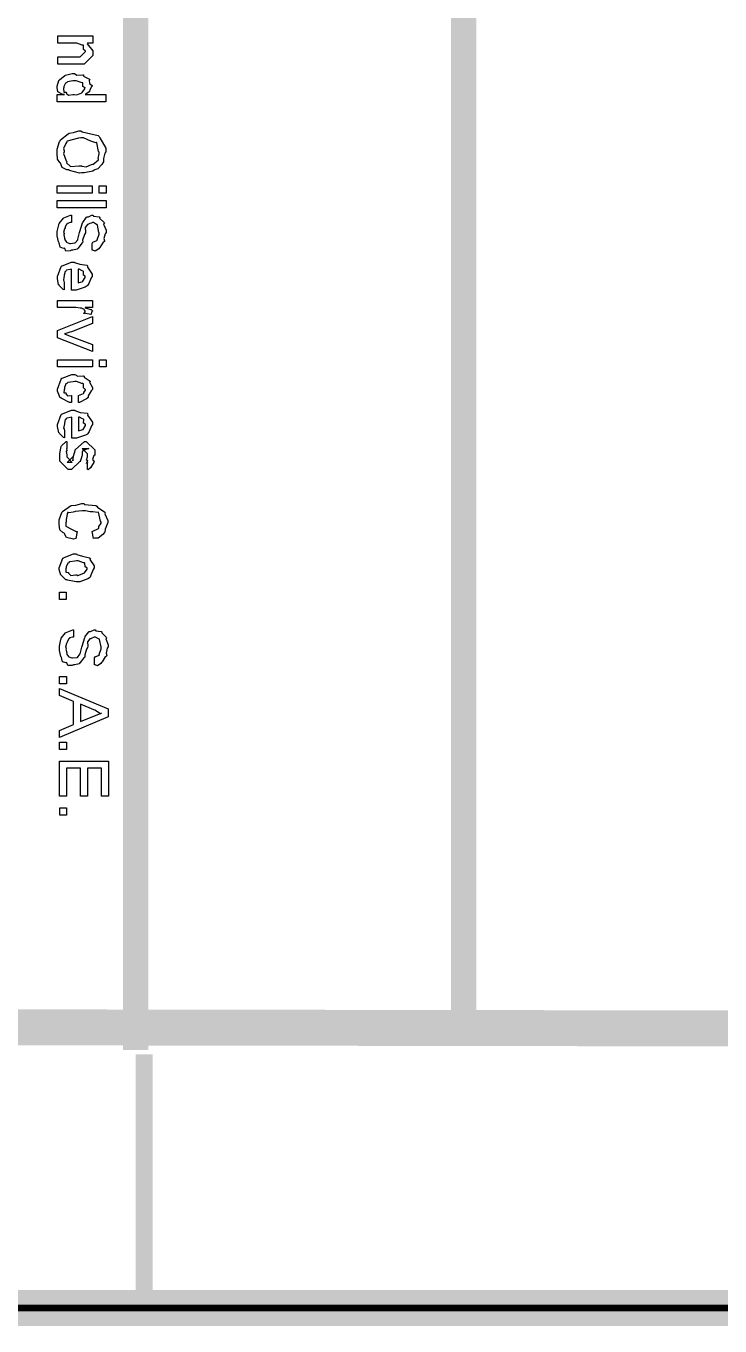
# Model space of a CAD drawing. Extents: x 0.1 to 11.6, y 0.3 to 16.2.
# Drawn here: x 1.792 to 2.339, y 0.296 to 1.32 of the extents above; entities that cross this region are included whole.
import ezdxf

# ---------------------------------------------------------------- set-up
doc = ezdxf.new("R2010")
doc.units = 0
doc.header["$MEASUREMENT"] = 0

msp = doc.modelspace()

# ---------------------------------------------------------------- linework, layer by layer
at = {"color": 0, "const_width": 0.00521}
msp.add_lwpolyline([(0.155, 16.22), (11.57, 16.22), (11.57, 0.31), (0.155, 0.31), (0.155, 16.22)], close=True, dxfattribs=at)
at = {"color": 0}
for points, const_width in [([(1.87831, 0.51335), (1.87831, 4.18001)], 0.02), ([(2.13667, 0.53), (2.13667, 4.18001)], 0.02), ([(11.315, 0.51666), (0.39833, 0.53331)], 0.02833), ([(1.88499, 0.50998), (1.88499, 0.31)], 0.01333), ([(11.57, 0.31), (0.155, 0.31)], 0.02833)]:
    msp.add_lwpolyline(points, dxfattribs=dict(at, const_width=const_width))
for points in [[(1.81685, 1.31245), (1.8444, 1.31245), (1.8444, 1.3068), (1.84028, 1.3068), (1.84017, 1.30615), (1.8444, 1.30078), (1.8444, 1.29899), (1.8444, 1.29704), (1.83768, 1.29031), (1.83333, 1.29031), (1.81685, 1.29031), (1.81685, 1.29595), (1.83203, 1.29595), (1.83442, 1.29595), (1.83876, 1.30029), (1.83876, 1.30072), (1.8386, 1.30067), (1.83729, 1.30181), (1.83729, 1.30479), (1.83703, 1.30507), (1.83621, 1.30528), (1.83192, 1.3068), (1.83051, 1.3068), (1.81685, 1.3068), (1.81685, 1.31245)], [(1.81635, 1.26628), (1.82221, 1.26628), (1.82096, 1.26622), (1.81706, 1.26828), (1.81635, 1.2717), (1.81635, 1.27279), (1.81635, 1.27279), (1.81776, 1.2774), (1.81808, 1.27778), (1.81819, 1.27789), (1.82232, 1.28125), (1.82286, 1.28147), (1.82286, 1.28147), (1.82824, 1.28277), (1.83003, 1.28277), (1.83003, 1.28277), (1.83203, 1.28147), (1.83664, 1.2819), (1.83718, 1.28168), (1.83712, 1.28087), (1.84185, 1.27843), (1.84218, 1.27799), (1.84174, 1.27762), (1.84196, 1.27507), (1.84392, 1.27338), (1.84392, 1.27279), (1.84326, 1.27203), (1.84179, 1.26926), (1.84239, 1.2691), (1.84239, 1.2691), (1.84158, 1.26845), (1.83908, 1.26649), (1.8386, 1.26639), (1.83849, 1.26628), (1.85476, 1.26628), (1.85476, 1.26063), (1.81635, 1.26063), (1.81635, 1.26628)], [(1.83003, 1.27713), (1.82867, 1.27696), (1.82465, 1.27642), (1.82394, 1.27583), (1.82374, 1.27561), (1.82297, 1.27534), (1.82178, 1.27262), (1.82178, 1.2717), (1.8215, 1.27094), (1.82156, 1.26818), (1.8234, 1.26807), (1.82374, 1.2678), (1.82362, 1.26747), (1.82525, 1.26573), (1.82867, 1.26628), (1.82981, 1.26628), (1.82981, 1.26628), (1.83182, 1.266), (1.83578, 1.26774), (1.8361, 1.26801), (1.8361, 1.26801), (1.83826, 1.27078), (1.83826, 1.2717), (1.83811, 1.27165), (1.83675, 1.27252), (1.83664, 1.27539), (1.83632, 1.27561), (1.83544, 1.27577), (1.83137, 1.27713), (1.83003, 1.27713)], [(1.83507, 1.23768), (1.83621, 1.23698), (1.84874, 1.23389), (1.84961, 1.23313), (1.84999, 1.23204), (1.85482, 1.2239), (1.85482, 1.22119), (1.854, 1.22011), (1.85286, 1.21593), (1.85281, 1.21316), (1.85243, 1.21251), (1.85157, 1.21126), (1.84847, 1.20774), (1.84619, 1.20698), (1.84549, 1.20665), (1.84463, 1.20589), (1.83778, 1.2047), (1.8355, 1.2047), (1.8341, 1.20443), (1.82607, 1.20654), (1.82531, 1.20687), (1.82411, 1.20682), (1.82032, 1.20866), (1.81896, 1.21208), (1.81858, 1.21273), (1.81847, 1.21273), (1.81668, 1.21544), (1.8164, 1.21978), (1.8164, 1.22119), (1.8164, 1.22336), (1.81836, 1.22922), (1.81879, 1.22987), (1.81901, 1.23047), (1.82497, 1.23541), (1.82574, 1.23573), (1.82574, 1.23573), (1.82915, 1.23638), (1.83356, 1.23768), (1.83507, 1.23768)], [(1.83507, 1.23204), (1.83317, 1.23182), (1.82433, 1.22955), (1.824, 1.229), (1.82324, 1.22781), (1.8214, 1.22385), (1.82183, 1.2219), (1.82183, 1.22119), (1.82135, 1.21994), (1.82362, 1.21392), (1.824, 1.21338), (1.82383, 1.21257), (1.82704, 1.20947), (1.83356, 1.21012), (1.83572, 1.21012), (1.83583, 1.20974), (1.83919, 1.20942), (1.84343, 1.21121), (1.84418, 1.21142), (1.8444, 1.21126), (1.8489, 1.2149), (1.84896, 1.21533), (1.84864, 1.21577), (1.84939, 1.21967), (1.84939, 1.22098), (1.84896, 1.2213), (1.84776, 1.22824), (1.84744, 1.22879), (1.84694, 1.22835), (1.84293, 1.2296), (1.83703, 1.23204), (1.83507, 1.23204)], [(1.81651, 1.19423), (1.84407, 1.19423), (1.84407, 1.18858), (1.81651, 1.18858), (1.81651, 1.19423)], [(1.8495, 1.19423), (1.85493, 1.19423), (1.85493, 1.18858), (1.8495, 1.18858), (1.8495, 1.19423)], [(1.81651, 1.18267), (1.85493, 1.18267), (1.85493, 1.17703), (1.81651, 1.17703), (1.81651, 1.18267)], [(1.82758, 1.17111), (1.82758, 1.16547), (1.82676, 1.16531), (1.82443, 1.16477), (1.82454, 1.16444), (1.82454, 1.16439), (1.82383, 1.16417), (1.82269, 1.16167), (1.8226, 1.16135), (1.82215, 1.16043), (1.82129, 1.1575), (1.82194, 1.15685), (1.82194, 1.15658), (1.82156, 1.15581), (1.82226, 1.15299), (1.82237, 1.15267), (1.82215, 1.15234), (1.82374, 1.15001), (1.82389, 1.14985), (1.82389, 1.14985), (1.82617, 1.14898), (1.82693, 1.14898), (1.82693, 1.14898), (1.83014, 1.14936), (1.8304, 1.14941), (1.83062, 1.14947), (1.83263, 1.15186), (1.83279, 1.15223), (1.83279, 1.15223), (1.8341, 1.15755), (1.83431, 1.15831), (1.83431, 1.15831), (1.83649, 1.16509), (1.83669, 1.16547), (1.83664, 1.16553), (1.83963, 1.1696), (1.83996, 1.16981), (1.83996, 1.16981), (1.84104, 1.16992), (1.84381, 1.17112), (1.84472, 1.17111), (1.84517, 1.17041), (1.8495, 1.16987), (1.84993, 1.1696), (1.84983, 1.16873), (1.8534, 1.16537), (1.85362, 1.16482), (1.85303, 1.16412), (1.85493, 1.15929), (1.85493, 1.15766), (1.85422, 1.15663), (1.85325, 1.15272), (1.85379, 1.15093), (1.85362, 1.1505), (1.8526, 1.14985), (1.85015, 1.14583), (1.84972, 1.14551), (1.84912, 1.14469), (1.8464, 1.14285), (1.84463, 1.14361), (1.84407, 1.14355), (1.84407, 1.14898), (1.84407, 1.14898), (1.84463, 1.14985), (1.84776, 1.15126), (1.84799, 1.15158), (1.84793, 1.15169), (1.8495, 1.1562), (1.8495, 1.15766), (1.84928, 1.15766), (1.84819, 1.16341), (1.84799, 1.16374), (1.84739, 1.16395), (1.84506, 1.16547), (1.84429, 1.16547), (1.84397, 1.16526), (1.84142, 1.16439), (1.84125, 1.16417), (1.84044, 1.16395), (1.83854, 1.16162), (1.83886, 1.1582), (1.83865, 1.15723), (1.83794, 1.15592), (1.83649, 1.15147), (1.83664, 1.14996), (1.83649, 1.14963), (1.83572, 1.14909), (1.83296, 1.14534), (1.83257, 1.14507), (1.83214, 1.14431), (1.82872, 1.14355), (1.82758, 1.14355), (1.82667, 1.14312), (1.82324, 1.14296), (1.82237, 1.14502), (1.82194, 1.14529), (1.8215, 1.14502), (1.8189, 1.14594), (1.81803, 1.14936), (1.81782, 1.14985), (1.81749, 1.15023), (1.81651, 1.15484), (1.81651, 1.15636), (1.81651, 1.15831), (1.8176, 1.16363), (1.81782, 1.16417), (1.81793, 1.16461), (1.82129, 1.16889), (1.82172, 1.16916), (1.82172, 1.16916), (1.82704, 1.17112), (1.82758, 1.17111)], [(1.822, 1.11778), (1.822, 1.11236), (1.82107, 1.11252), (1.81808, 1.11583), (1.81787, 1.11626), (1.81754, 1.11637), (1.81657, 1.12137), (1.81657, 1.12299), (1.81657, 1.12299), (1.81944, 1.13075), (1.82004, 1.13124), (1.82036, 1.13129), (1.82758, 1.13428), (1.83003, 1.13428), (1.83003, 1.13384), (1.83425, 1.13248), (1.83979, 1.13178), (1.84044, 1.13124), (1.84022, 1.13026), (1.84412, 1.12484), (1.84412, 1.12299), (1.84326, 1.12174), (1.84136, 1.11746), (1.84044, 1.11578), (1.84, 1.1154), (1.83854, 1.11458), (1.83132, 1.11214), (1.82894, 1.11214), (1.82861, 1.11214), (1.82785, 1.11214), (1.82764, 1.11214), (1.82764, 1.12863), (1.82667, 1.12853), (1.82374, 1.12793), (1.8234, 1.12728), (1.82329, 1.12712), (1.8226, 1.12679), (1.822, 1.12397), (1.822, 1.12299), (1.82172, 1.12229), (1.82129, 1.11985), (1.822, 1.11979), (1.822, 1.11974), (1.82178, 1.11936), (1.822, 1.11778), (1.822, 1.11778)], [(1.83306, 1.12863), (1.83306, 1.11778), (1.83306, 1.11778), (1.83653, 1.11892), (1.83675, 1.11909), (1.83675, 1.11909), (1.83849, 1.12218), (1.83849, 1.12321), (1.83838, 1.12315), (1.83708, 1.12392), (1.83718, 1.12684), (1.83697, 1.12712), (1.83615, 1.12728), (1.83382, 1.12863), (1.83306, 1.12863)], [(1.81662, 1.104), (1.84418, 1.104), (1.84418, 1.09836), (1.83854, 1.09836), (1.83849, 1.09831), (1.84289, 1.09695), (1.8431, 1.09684), (1.8431, 1.09684), (1.84418, 1.09586), (1.84418, 1.09554), (1.84375, 1.09549), (1.8431, 1.09315), (1.84289, 1.09293), (1.83746, 1.09402), (1.8374, 1.09391), (1.83735, 1.09337), (1.83854, 1.09516), (1.83854, 1.09576), (1.83826, 1.09581), (1.83778, 1.09695), (1.83768, 1.09706), (1.83708, 1.09706), (1.8355, 1.09793), (1.83529, 1.09793), (1.83453, 1.09782), (1.83117, 1.09836), (1.83008, 1.09836), (1.81662, 1.09836), (1.81662, 1.104)], [(1.81668, 1.0804), (1.84424, 1.09125), (1.84424, 1.08583), (1.82775, 1.07932), (1.82633, 1.07905), (1.82254, 1.07775), (1.8221, 1.07758), (1.8221, 1.07758), (1.82676, 1.07584), (1.82731, 1.07563), (1.84424, 1.06934), (1.84424, 1.06369), (1.81668, 1.07454), (1.81668, 1.0804)], [(1.81674, 1.05724), (1.84429, 1.05724), (1.84429, 1.05159), (1.81674, 1.05159), (1.81674, 1.05724)], [(1.84972, 1.05724), (1.85514, 1.05724), (1.85514, 1.05159), (1.84972, 1.05159), (1.84972, 1.05724)], [(1.82781, 1.02919), (1.82781, 1.02354), (1.82601, 1.02371), (1.82004, 1.0268), (1.81956, 1.02723), (1.81885, 1.0274), (1.81674, 1.0325), (1.81674, 1.03418), (1.81674, 1.03418), (1.81961, 1.0421), (1.82021, 1.04264), (1.82047, 1.0427), (1.8279, 1.04568), (1.8304, 1.04568), (1.8304, 1.04568), (1.83257, 1.04432), (1.83724, 1.04459), (1.83778, 1.04438), (1.83772, 1.04356), (1.84229, 1.04053), (1.84256, 1.04004), (1.84201, 1.03949), (1.84429, 1.03537), (1.84429, 1.03396), (1.84326, 1.03288), (1.84088, 1.02892), (1.84082, 1.02756), (1.8406, 1.02723), (1.83942, 1.02647), (1.8341, 1.02371), (1.83322, 1.02355), (1.83322, 1.02919), (1.83328, 1.02908), (1.83712, 1.03071), (1.83735, 1.03092), (1.83735, 1.03092), (1.83746, 1.03141), (1.83865, 1.03336), (1.83865, 1.03396), (1.83849, 1.03391), (1.83712, 1.03521), (1.83703, 1.03825), (1.83669, 1.03852), (1.83583, 1.03868), (1.83176, 1.04004), (1.8304, 1.04004), (1.829, 1.03988), (1.82493, 1.03933), (1.82433, 1.03874), (1.82411, 1.03852), (1.82335, 1.03825), (1.82215, 1.03537), (1.82215, 1.03439), (1.82189, 1.03364), (1.82178, 1.03109), (1.82324, 1.03114), (1.82346, 1.03092), (1.82329, 1.03054), (1.82443, 1.02881), (1.82731, 1.02924), (1.82781, 1.02919)], [(1.82221, 1.00114), (1.82221, 0.99571), (1.82129, 0.99588), (1.81831, 0.99919), (1.81808, 0.99962), (1.81776, 0.99973), (1.81679, 1.00472), (1.81679, 1.00635), (1.81679, 1.00635), (1.81967, 1.0141), (1.82026, 1.01459), (1.82058, 1.01465), (1.82781, 1.01763), (1.83024, 1.01763), (1.83024, 1.0172), (1.83447, 1.01584), (1.84, 1.01513), (1.84065, 1.01459), (1.84044, 1.01362), (1.84435, 1.00819), (1.84435, 1.00635), (1.84347, 1.0051), (1.84158, 1.00081), (1.84065, 0.99913), (1.84022, 0.99875), (1.83876, 0.99794), (1.83154, 0.9955), (1.82915, 0.9955), (1.82883, 0.9955), (1.82807, 0.9955), (1.82785, 0.9955), (1.82785, 1.01199), (1.82688, 1.01188), (1.82394, 1.01128), (1.82362, 1.01063), (1.82351, 1.01047), (1.82281, 1.01014), (1.82221, 1.00732), (1.82221, 1.00635), (1.82194, 1.00564), (1.8215, 1.0032), (1.82221, 1.00314), (1.82221, 1.00309), (1.822, 1.00271), (1.82221, 1.00114), (1.82221, 1.00114)], [(1.83328, 1.01199), (1.83328, 1.00114), (1.83328, 1.00114), (1.83675, 1.00228), (1.83697, 1.00244), (1.83697, 1.00244), (1.83871, 1.00553), (1.83871, 1.00656), (1.8386, 1.00651), (1.83729, 1.00727), (1.8374, 1.0102), (1.83718, 1.01047), (1.83637, 1.01063), (1.83404, 1.01199), (1.83328, 1.01199)], [(1.82394, 0.99284), (1.82394, 0.98741), (1.82374, 0.98714), (1.82394, 0.98606), (1.82394, 0.98568), (1.82351, 0.98492), (1.82394, 0.98242), (1.82394, 0.98155), (1.82394, 0.98069), (1.82829, 0.97634), (1.82676, 0.97634), (1.82437, 0.97634), (1.82872, 0.98069), (1.82872, 0.97765), (1.82937, 0.98134), (1.83068, 0.98589), (1.83068, 0.98633), (1.83806, 0.99284), (1.83936, 0.99284), (1.84608, 0.98633), (1.84608, 0.98221), (1.84532, 0.98171), (1.84418, 0.97873), (1.84554, 0.97678), (1.84543, 0.97635), (1.84472, 0.97559), (1.84299, 0.97276), (1.84347, 0.97266), (1.84347, 0.97266), (1.84278, 0.97217), (1.84076, 0.97065), (1.8405, 0.97097), (1.84044, 0.97092), (1.84044, 0.97634), (1.84022, 0.97613), (1.83942, 0.97553), (1.84044, 0.97748), (1.84044, 0.97808), (1.84033, 0.97797), (1.83942, 0.97808), (1.84044, 0.98085), (1.84044, 0.98177), (1.84044, 0.98307), (1.8361, 0.98741), (1.83826, 0.98741), (1.84131, 0.98741), (1.83697, 0.98568), (1.83697, 0.98633), (1.83653, 0.98524), (1.83615, 0.98465), (1.83599, 0.98188), (1.83589, 0.98134), (1.83458, 0.97678), (1.83458, 0.97743), (1.82764, 0.97092), (1.82721, 0.97092), (1.82503, 0.97092), (1.81853, 0.97743), (1.81853, 0.98155), (1.81853, 0.98351), (1.81961, 0.98893), (1.81982, 0.98936), (1.81982, 0.98936), (1.82351, 0.99273), (1.82394, 0.99284)], [(1.83214, 0.92182), (1.83106, 0.9164), (1.82937, 0.91601), (1.82379, 0.91721), (1.82183, 0.92063), (1.82129, 0.92117), (1.82101, 0.92101), (1.81842, 0.92317), (1.81803, 0.92773), (1.81803, 0.9292), (1.81803, 0.93126), (1.81999, 0.9369), (1.82042, 0.93744), (1.82064, 0.93782), (1.82682, 0.94216), (1.82758, 0.94244), (1.82758, 0.94244), (1.83111, 0.94271), (1.83594, 0.94395), (1.83757, 0.94396), (1.83806, 0.94325), (1.847, 0.94233), (1.84776, 0.942), (1.84831, 0.94113), (1.85389, 0.93717), (1.85428, 0.93658), (1.85389, 0.93593), (1.85644, 0.93072), (1.85644, 0.92898), (1.85568, 0.92784), (1.85433, 0.92366), (1.85385, 0.92144), (1.8534, 0.92095), (1.85249, 0.9197), (1.84879, 0.91656), (1.84581, 0.91661), (1.84494, 0.9164), (1.84386, 0.92182), (1.84386, 0.92182), (1.84896, 0.92437), (1.84928, 0.92464), (1.84928, 0.92578), (1.85101, 0.92839), (1.85101, 0.9292), (1.85058, 0.93001), (1.84907, 0.93723), (1.84907, 0.93723), (1.84847, 0.93701), (1.8444, 0.93734), (1.84386, 0.93744), (1.84233, 0.93745), (1.83876, 0.93831), (1.83757, 0.93831), (1.83637, 0.9381), (1.83051, 0.93761), (1.82997, 0.93744), (1.82889, 0.93722), (1.82557, 0.93658), (1.82514, 0.93696), (1.82497, 0.93701), (1.82454, 0.93701), (1.82346, 0.93148), (1.82346, 0.92963), (1.82314, 0.92887), (1.82329, 0.92605), (1.82525, 0.92518), (1.82563, 0.92486), (1.82557, 0.92486), (1.83137, 0.92198), (1.83214, 0.92182)], [(1.83176, 0.90435), (1.83182, 0.90375), (1.83643, 0.9024), (1.84201, 0.90131), (1.84261, 0.90066), (1.84224, 0.89979), (1.84565, 0.89491), (1.84565, 0.89328), (1.84478, 0.89203), (1.84299, 0.88758), (1.84233, 0.88585), (1.84196, 0.88547), (1.84056, 0.88466), (1.83425, 0.88221), (1.83219, 0.88221), (1.83132, 0.88221), (1.82465, 0.88352), (1.82417, 0.88374), (1.82319, 0.88384), (1.81988, 0.88721), (1.81961, 0.88764), (1.81933, 0.88764), (1.81808, 0.89187), (1.81808, 0.89328), (1.81808, 0.89328), (1.82096, 0.90082), (1.82156, 0.90131), (1.82183, 0.90137), (1.82926, 0.90435), (1.83176, 0.90435)], [(1.83176, 0.89871), (1.8304, 0.89854), (1.82639, 0.898), (1.82568, 0.89741), (1.82547, 0.89719), (1.82471, 0.89692), (1.82351, 0.89421), (1.82351, 0.89328), (1.82324, 0.89252), (1.82329, 0.88976), (1.82514, 0.88965), (1.82547, 0.88938), (1.82536, 0.88905), (1.82721, 0.88731), (1.83078, 0.88786), (1.83197, 0.88786), (1.83263, 0.88737), (1.83751, 0.88916), (1.83783, 0.88938), (1.83783, 0.88938), (1.84, 0.89231), (1.84, 0.89328), (1.83985, 0.89318), (1.83843, 0.8941), (1.83817, 0.89697), (1.83783, 0.89719), (1.83703, 0.89735), (1.83306, 0.89871), (1.83176, 0.89871)], [(1.81814, 0.87408), (1.82357, 0.87408), (1.82357, 0.86843), (1.81814, 0.86843), (1.81814, 0.87408)], [(1.82926, 0.8444), (1.82926, 0.83876), (1.82844, 0.8386), (1.82611, 0.83805), (1.82622, 0.83773), (1.82622, 0.83767), (1.82551, 0.83746), (1.82437, 0.83496), (1.82428, 0.83464), (1.82383, 0.83371), (1.82297, 0.83078), (1.82362, 0.83013), (1.82362, 0.82986), (1.82324, 0.8291), (1.82394, 0.82628), (1.82406, 0.82596), (1.82383, 0.82563), (1.82542, 0.8233), (1.82557, 0.82313), (1.82557, 0.82313), (1.82785, 0.82227), (1.82861, 0.82227), (1.82861, 0.82227), (1.83182, 0.82265), (1.83208, 0.8227), (1.83231, 0.82275), (1.83431, 0.82514), (1.83447, 0.82552), (1.83447, 0.82552), (1.83578, 0.83084), (1.83599, 0.8316), (1.83599, 0.8316), (1.83817, 0.83838), (1.83838, 0.83876), (1.83832, 0.83881), (1.84131, 0.84288), (1.84164, 0.8431), (1.84164, 0.8431), (1.84272, 0.84321), (1.84549, 0.8444), (1.8464, 0.8444), (1.84685, 0.8437), (1.85118, 0.84315), (1.85161, 0.84288), (1.85151, 0.84201), (1.85508, 0.83865), (1.85531, 0.83811), (1.85471, 0.8374), (1.85661, 0.83257), (1.85661, 0.83095), (1.8559, 0.82992), (1.85493, 0.82601), (1.85547, 0.82422), (1.85531, 0.82378), (1.85428, 0.82313), (1.85183, 0.81912), (1.8514, 0.81879), (1.85081, 0.81798), (1.8481, 0.81614), (1.84631, 0.81689), (1.84576, 0.81684), (1.84576, 0.82226), (1.84576, 0.82226), (1.84631, 0.82313), (1.84944, 0.82454), (1.84967, 0.82487), (1.84961, 0.82498), (1.85118, 0.82948), (1.85118, 0.83095), (1.85097, 0.83095), (1.84987, 0.8367), (1.84967, 0.83702), (1.84907, 0.83724), (1.84674, 0.83876), (1.84597, 0.83876), (1.84565, 0.83854), (1.8431, 0.83767), (1.84293, 0.83746), (1.84212, 0.83724), (1.84022, 0.83491), (1.84056, 0.83149), (1.84033, 0.83051), (1.83963, 0.82921), (1.83817, 0.82476), (1.83832, 0.82324), (1.83817, 0.82291), (1.8374, 0.82237), (1.83464, 0.81863), (1.83425, 0.81836), (1.83382, 0.8176), (1.8304, 0.81684), (1.82926, 0.81684), (1.82835, 0.81641), (1.82493, 0.81624), (1.82406, 0.81831), (1.82362, 0.81858), (1.82319, 0.81831), (1.82058, 0.81923), (1.81972, 0.82265), (1.8195, 0.82313), (1.81917, 0.82351), (1.81819, 0.82812), (1.81819, 0.82964), (1.81819, 0.8316), (1.81928, 0.83691), (1.8195, 0.83746), (1.81961, 0.83789), (1.82297, 0.84218), (1.8234, 0.84245), (1.8234, 0.84245), (1.82872, 0.8444), (1.82926, 0.8444)], [(1.81825, 0.80756), (1.82368, 0.80756), (1.82368, 0.80192), (1.81825, 0.80192), (1.81825, 0.80756)], [(1.81831, 0.79812), (1.85672, 0.78206), (1.85672, 0.77577), (1.81831, 0.75971), (1.81831, 0.76514), (1.82937, 0.76991), (1.82937, 0.78792), (1.81831, 0.7927), (1.81831, 0.79812)], [(1.83479, 0.78575), (1.83479, 0.77208), (1.84586, 0.77664), (1.84586, 0.77664), (1.84787, 0.7774), (1.85118, 0.77881), (1.85129, 0.77881), (1.85058, 0.77838), (1.84603, 0.78114), (1.84543, 0.78141), (1.83479, 0.78575)], [(1.81836, 0.75586), (1.82378, 0.75586), (1.82379, 0.75022), (1.81836, 0.75021), (1.81836, 0.75586)], [(1.81836, 0.74099), (1.85678, 0.741), (1.85678, 0.71344), (1.85135, 0.71344), (1.85135, 0.73535), (1.84028, 0.73535), (1.84028, 0.71343), (1.83485, 0.71344), (1.83485, 0.73535), (1.82379, 0.73535), (1.82378, 0.71343), (1.81836, 0.71343), (1.81836, 0.74099)], [(1.81847, 0.70415), (1.82389, 0.70416), (1.82389, 0.69851), (1.81847, 0.69851), (1.81847, 0.70415)]]:
    msp.add_lwpolyline(points, close=True, dxfattribs=at)

doc.saveas('drawing.dxf')
